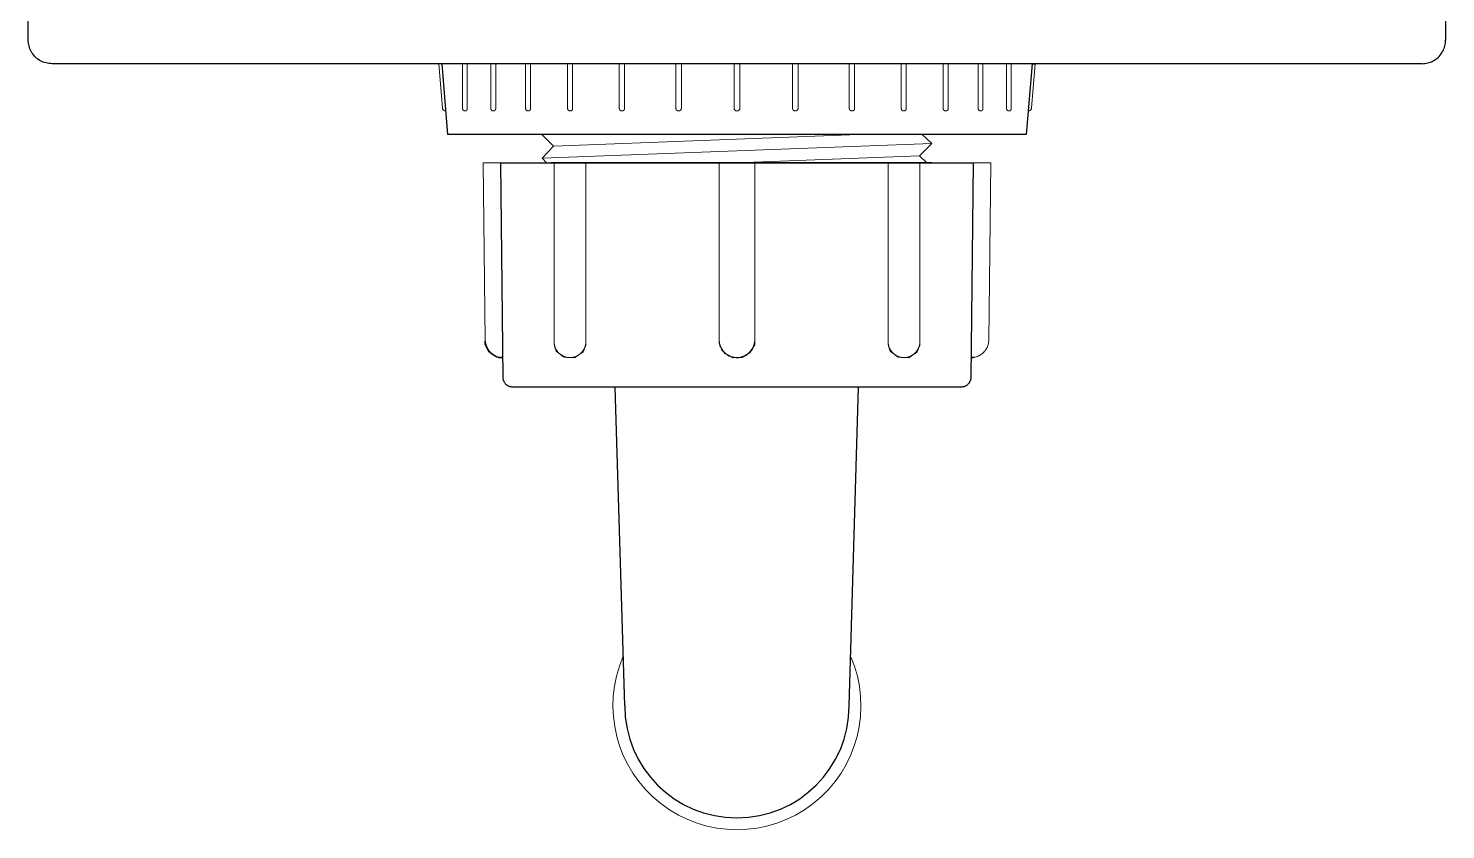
# Model space of a CAD drawing. Header units: metres. Extents: x 4626 to 5839, y 1264 to 1407.
# Drawn here: x 5819.8281 to 5819.9481, y 1312.8027 to 1312.8706 of the extents above; entities that cross this region are included whole.
import ezdxf

# ---------------------------------------------------------------- set-up
doc = ezdxf.new("R2010")
doc.units = ezdxf.units.M
doc.layers.add('AMR_IS_Cloaca Secundaria', color=7, linetype='Continuous', lineweight=25, true_color=0xa57c00)

# ---------------------------------------------------------------- blocks, each defined once
blk = doc.blocks.new('S.R.E.')
at = {"layer": 'AMR_IS_Cloaca Secundaria'}
for p, q in [((-0.081, -0.05425), (-0.081, -0.05225)), ((0.039, -0.05225), (0.039, -0.05425)), ((0.037, -0.05625), (-0.079, -0.05625)), ((-0.046, -0.05625), (-0.04625, -0.05625)), ((-0.046, -0.05625), (-0.0455, -0.06225)), ((-0.0375, -0.05625), (-0.0375, -0.05625)), ((0.004, -0.05625), (0.0035, -0.06225)), ((0.004, -0.05625), (0.00425, -0.05625)), ((0.0035, -0.06225), (-0.0455, -0.06225)), ((-0.03749, -0.06225), (-0.0375, -0.06226)), ((-0.0375, -0.06226), (-0.03654, -0.06322)), ((-0.00533, -0.06225), (-0.0045, -0.06301)), ((-0.03654, -0.06322), (-0.0375, -0.06426)), ((-0.0045, -0.06301), (-0.00554, -0.06405)), ((-0.0375, -0.06426), (-0.03712, -0.06464)), ((-0.0045, -0.06464), (-0.03674, -0.06464)), ((-0.00554, -0.06405), (-0.00491, -0.06464)), ((-0.00202, -0.08364), (-0.03998, -0.08364)), ((-0.0305, -0.11064), (-0.0313, -0.08364)), ((-0.0115, -0.11064), (-0.0107, -0.08364))]:
    blk.add_line(p, q, dxfattribs=at)
at = {"layer": 'AMR_IS_Cloaca Secundaria', "lineweight": 9}
for p, q in [((-0.04625, -0.05625), (-0.04594, -0.06001)), ((-0.04423, -0.05625), (-0.04423, -0.06005)), ((-0.04383, -0.05625), (-0.04383, -0.06005)), ((-0.04183, -0.05625), (-0.04183, -0.06004)), ((-0.04142, -0.05625), (-0.04142, -0.06004)), ((-0.03889, -0.05625), (-0.03889, -0.06004)), ((-0.03847, -0.05625), (-0.03847, -0.06004)), ((-0.03534, -0.05625), (-0.03534, -0.06003)), ((-0.03491, -0.05625), (-0.03491, -0.06003)), ((-0.03096, -0.05625), (-0.03096, -0.06002)), ((-0.03051, -0.05625), (-0.03051, -0.06002)), ((-0.02618, -0.05625), (-0.02618, -0.06001)), ((-0.0257, -0.05625), (-0.0257, -0.06001)), ((-0.02125, -0.05625), (-0.02125, -0.06)), ((-0.02075, -0.05625), (-0.02075, -0.06)), ((-0.0163, -0.05625), (-0.0163, -0.06001)), ((-0.01582, -0.05625), (-0.01582, -0.06001)), ((-0.01149, -0.05625), (-0.01149, -0.06002)), ((-0.01104, -0.05625), (-0.01104, -0.06002)), ((-0.00709, -0.05625), (-0.00709, -0.06003)), ((-0.00666, -0.05625), (-0.00666, -0.06003)), ((-0.00353, -0.05625), (-0.00353, -0.06004)), ((-0.00311, -0.05625), (-0.00311, -0.06004)), ((-0.00058, -0.05625), (-0.00058, -0.06004)), ((-0.00017, -0.05625), (-0.00017, -0.06004)), ((0.00183, -0.05625), (0.00183, -0.06005)), ((0.00223, -0.05625), (0.00223, -0.06005)), ((0.00425, -0.05625), (0.00394, -0.06001)), ((-0.0107, -0.06225), (-0.03654, -0.06322)), ((-0.0045, -0.06301), (-0.0375, -0.06426)), ((-0.0425, -0.06464), (-0.041, -0.06464)), ((-0.0425, -0.06464), (-0.04233, -0.07966)), ((-0.03649, -0.06464), (-0.03649, -0.07979)), ((-0.03379, -0.07979), (-0.03379, -0.06464)), ((-0.0225, -0.06464), (-0.0225, -0.07964)), ((-0.00554, -0.06405), (-0.02104, -0.06464)), ((-0.0195, -0.07964), (-0.0195, -0.06464)), ((-0.00821, -0.07979), (-0.00821, -0.06464)), ((-0.00551, -0.06464), (-0.00551, -0.07979)), ((0.0005, -0.06464), (-0.001, -0.06464)), ((0.0005, -0.06464), (0.00033, -0.07966)), ((-0.03518, -0.08114), (-0.0351, -0.08114)), ((-0.02105, -0.08114), (-0.02095, -0.08114)), ((-0.00682, -0.08114), (-0.0069, -0.08114))]:
    blk.add_line(p, q, dxfattribs=at)
at = {"layer": 'AMR_IS_Cloaca Secundaria'}
for points in [[(-0.079, -0.05625), (-0.07913, -0.05624), (-0.07925, -0.05623), (-0.07937, -0.05621), (-0.0795, -0.05618), (-0.07962, -0.05615), (-0.07974, -0.05611), (-0.07985, -0.05606), (-0.07996, -0.056), (-0.08007, -0.05594), (-0.08018, -0.05587), (-0.08027, -0.05579), (-0.08037, -0.05571), (-0.08046, -0.05562), (-0.08054, -0.05552), (-0.08062, -0.05542), (-0.08069, -0.05532), (-0.08075, -0.05521), (-0.08081, -0.0551), (-0.08086, -0.05498), (-0.0809, -0.05487), (-0.08094, -0.05474), (-0.08096, -0.05462), (-0.08098, -0.0545), (-0.081, -0.05437), (-0.081, -0.05425)], [(0.037, -0.05625), (0.03713, -0.05624), (0.03725, -0.05623), (0.03737, -0.05621), (0.0375, -0.05618), (0.03762, -0.05615), (0.03774, -0.05611), (0.03785, -0.05606), (0.03796, -0.056), (0.03807, -0.05594), (0.03818, -0.05587), (0.03827, -0.05579), (0.03837, -0.05571), (0.03846, -0.05562), (0.03854, -0.05552), (0.03862, -0.05542), (0.03869, -0.05532), (0.03875, -0.05521), (0.03881, -0.0551), (0.03886, -0.05498), (0.0389, -0.05487), (0.03894, -0.05474), (0.03896, -0.05462), (0.03898, -0.0545), (0.039, -0.05437), (0.039, -0.05425)], [(-0.03998, -0.08364), (-0.04002, -0.08364), (-0.04007, -0.08364), (-0.04012, -0.08363), (-0.04017, -0.08362), (-0.04022, -0.08361), (-0.04027, -0.08359), (-0.04031, -0.08357), (-0.04036, -0.08355), (-0.0404, -0.08353), (-0.04044, -0.0835), (-0.04048, -0.08347), (-0.04052, -0.08344), (-0.04056, -0.08341), (-0.04059, -0.08337), (-0.04062, -0.08333), (-0.04065, -0.08329), (-0.04068, -0.08325), (-0.0407, -0.08321), (-0.04072, -0.08316), (-0.04074, -0.08312), (-0.04076, -0.08307), (-0.04077, -0.08302), (-0.04078, -0.08297), (-0.04079, -0.08292), (-0.04079, -0.08287), (-0.041, -0.06464), (-0.001, -0.06464), (-0.00121, -0.08287), (-0.00121, -0.08292), (-0.00122, -0.08297), (-0.00123, -0.08302), (-0.00124, -0.08307), (-0.00126, -0.08312), (-0.00128, -0.08316), (-0.0013, -0.08321), (-0.00132, -0.08325), (-0.00135, -0.08329), (-0.00138, -0.08333), (-0.00141, -0.08337), (-0.00144, -0.08341), (-0.00148, -0.08344), (-0.00152, -0.08347), (-0.00156, -0.0835), (-0.0016, -0.08353), (-0.00164, -0.08355), (-0.00169, -0.08357), (-0.00173, -0.08359), (-0.00178, -0.08361), (-0.00183, -0.08362), (-0.00188, -0.08363), (-0.00193, -0.08364), (-0.00198, -0.08364), (-0.00202, -0.08364)]]:
    blk.add_lwpolyline(points, dxfattribs=at)
at = {"layer": 'AMR_IS_Cloaca Secundaria', "lineweight": 9}
for points in [[(-0.02125, -0.06), (-0.02125, -0.06), (-0.02125, -0.06001), (-0.02125, -0.06003), (-0.02125, -0.06004), (-0.02124, -0.06006), (-0.02124, -0.06007), (-0.02123, -0.06009), (-0.02123, -0.0601), (-0.02122, -0.06012), (-0.02121, -0.06013), (-0.0212, -0.06014), (-0.02119, -0.06016), (-0.02118, -0.06017), (-0.02117, -0.06018), (-0.02116, -0.06019), (-0.02115, -0.0602), (-0.02113, -0.06021), (-0.02112, -0.06022), (-0.02111, -0.06022), (-0.02109, -0.06023), (-0.02108, -0.06024), (-0.02106, -0.06024), (-0.02105, -0.06024), (-0.02103, -0.06025), (-0.02102, -0.06025), (-0.021, -0.06025), (-0.02098, -0.06025), (-0.02097, -0.06025), (-0.02095, -0.06024), (-0.02094, -0.06024), (-0.02092, -0.06024), (-0.02091, -0.06023), (-0.02089, -0.06022), (-0.02088, -0.06022), (-0.02087, -0.06021), (-0.02085, -0.0602), (-0.02084, -0.06019), (-0.02083, -0.06018), (-0.02082, -0.06017), (-0.02081, -0.06016), (-0.0208, -0.06014), (-0.02079, -0.06013), (-0.02078, -0.06012), (-0.02077, -0.0601), (-0.02077, -0.06009), (-0.02076, -0.06007), (-0.02076, -0.06006), (-0.02075, -0.06004), (-0.02075, -0.06003), (-0.02075, -0.06001), (-0.02075, -0.06)], [(-0.04567, -0.06023), (-0.04568, -0.06023), (-0.0457, -0.06023), (-0.04571, -0.06023), (-0.04573, -0.06023), (-0.04575, -0.06023), (-0.04576, -0.06022), (-0.04578, -0.06022), (-0.04579, -0.06021), (-0.0458, -0.06021), (-0.04582, -0.0602), (-0.04583, -0.06019), (-0.04584, -0.06018), (-0.04586, -0.06017), (-0.04587, -0.06016), (-0.04588, -0.06015), (-0.04589, -0.06014), (-0.0459, -0.06012), (-0.04591, -0.06011), (-0.04591, -0.0601), (-0.04592, -0.06008), (-0.04592, -0.06007), (-0.04593, -0.06005), (-0.04593, -0.06004), (-0.04594, -0.06002), (-0.04594, -0.06001)], [(-0.04383, -0.06005), (-0.04383, -0.06005), (-0.04383, -0.06006), (-0.04383, -0.06007), (-0.04383, -0.06009), (-0.04383, -0.0601), (-0.04384, -0.06011), (-0.04384, -0.06012), (-0.04385, -0.06013), (-0.04385, -0.06014), (-0.04386, -0.06015), (-0.04387, -0.06017), (-0.04387, -0.06018), (-0.04388, -0.06018), (-0.04389, -0.06019), (-0.0439, -0.0602), (-0.04391, -0.06021), (-0.04392, -0.06022), (-0.04393, -0.06022), (-0.04394, -0.06023), (-0.04395, -0.06023), (-0.04397, -0.06024), (-0.04398, -0.06024), (-0.04399, -0.06024), (-0.044, -0.06025), (-0.04401, -0.06025), (-0.04403, -0.06025), (-0.04404, -0.06025), (-0.04405, -0.06025), (-0.04406, -0.06024), (-0.04408, -0.06024), (-0.04409, -0.06024), (-0.0441, -0.06023), (-0.04411, -0.06023), (-0.04412, -0.06022), (-0.04413, -0.06022), (-0.04414, -0.06021), (-0.04415, -0.0602), (-0.04416, -0.06019), (-0.04417, -0.06018), (-0.04418, -0.06018), (-0.04419, -0.06017), (-0.0442, -0.06015), (-0.0442, -0.06014), (-0.04421, -0.06013), (-0.04421, -0.06012), (-0.04422, -0.06011), (-0.04422, -0.0601), (-0.04422, -0.06009), (-0.04423, -0.06007), (-0.04423, -0.06006), (-0.04423, -0.06005)], [(-0.04142, -0.06004), (-0.04142, -0.06004), (-0.04142, -0.06005), (-0.04142, -0.06007), (-0.04143, -0.06008), (-0.04143, -0.06009), (-0.04143, -0.06011), (-0.04144, -0.06012), (-0.04144, -0.06013), (-0.04145, -0.06014), (-0.04145, -0.06015), (-0.04146, -0.06016), (-0.04147, -0.06017), (-0.04148, -0.06018), (-0.04149, -0.06019), (-0.0415, -0.0602), (-0.04151, -0.06021), (-0.04152, -0.06022), (-0.04153, -0.06022), (-0.04154, -0.06023), (-0.04155, -0.06023), (-0.04156, -0.06024), (-0.04158, -0.06024), (-0.04159, -0.06024), (-0.0416, -0.06025), (-0.04162, -0.06025), (-0.04163, -0.06025), (-0.04164, -0.06025), (-0.04165, -0.06025), (-0.04167, -0.06024), (-0.04168, -0.06024), (-0.04169, -0.06024), (-0.0417, -0.06023), (-0.04172, -0.06023), (-0.04173, -0.06022), (-0.04174, -0.06022), (-0.04175, -0.06021), (-0.04176, -0.0602), (-0.04177, -0.06019), (-0.04178, -0.06018), (-0.04179, -0.06017), (-0.04179, -0.06016), (-0.0418, -0.06015), (-0.04181, -0.06014), (-0.04181, -0.06013), (-0.04182, -0.06012), (-0.04182, -0.06011), (-0.04183, -0.06009), (-0.04183, -0.06008), (-0.04183, -0.06007), (-0.04183, -0.06005), (-0.04183, -0.06004)], [(-0.03847, -0.06004), (-0.03847, -0.06004), (-0.03847, -0.06005), (-0.03847, -0.06006), (-0.03847, -0.06007), (-0.03847, -0.06009), (-0.03848, -0.0601), (-0.03848, -0.06011), (-0.03849, -0.06013), (-0.03849, -0.06014), (-0.0385, -0.06015), (-0.03851, -0.06016), (-0.03851, -0.06017), (-0.03852, -0.06018), (-0.03853, -0.06019), (-0.03854, -0.0602), (-0.03855, -0.06021), (-0.03856, -0.06021), (-0.03858, -0.06022), (-0.03859, -0.06023), (-0.0386, -0.06023), (-0.03861, -0.06024), (-0.03862, -0.06024), (-0.03864, -0.06024), (-0.03865, -0.06025), (-0.03866, -0.06025), (-0.03868, -0.06025), (-0.03869, -0.06025), (-0.0387, -0.06025), (-0.03872, -0.06024), (-0.03873, -0.06024), (-0.03874, -0.06024), (-0.03876, -0.06023), (-0.03877, -0.06023), (-0.03878, -0.06022), (-0.03879, -0.06021), (-0.0388, -0.06021), (-0.03881, -0.0602), (-0.03882, -0.06019), (-0.03883, -0.06018), (-0.03884, -0.06017), (-0.03885, -0.06016), (-0.03886, -0.06015), (-0.03886, -0.06014), (-0.03887, -0.06013), (-0.03888, -0.06011), (-0.03888, -0.0601), (-0.03888, -0.06009), (-0.03889, -0.06007), (-0.03889, -0.06006), (-0.03889, -0.06005), (-0.03889, -0.06004)], [(-0.03491, -0.06003), (-0.03491, -0.06003), (-0.03491, -0.06004), (-0.03491, -0.06006), (-0.03491, -0.06007), (-0.03491, -0.06008), (-0.03492, -0.0601), (-0.03492, -0.06011), (-0.03493, -0.06012), (-0.03493, -0.06013), (-0.03494, -0.06015), (-0.03495, -0.06016), (-0.03496, -0.06017), (-0.03496, -0.06018), (-0.03497, -0.06019), (-0.03498, -0.0602), (-0.035, -0.06021), (-0.03501, -0.06021), (-0.03502, -0.06022), (-0.03503, -0.06023), (-0.03504, -0.06023), (-0.03506, -0.06024), (-0.03507, -0.06024), (-0.03508, -0.06024), (-0.0351, -0.06025), (-0.03511, -0.06025), (-0.03512, -0.06025), (-0.03514, -0.06025), (-0.03515, -0.06025), (-0.03516, -0.06024), (-0.03518, -0.06024), (-0.03519, -0.06024), (-0.0352, -0.06023), (-0.03522, -0.06023), (-0.03523, -0.06022), (-0.03524, -0.06021), (-0.03525, -0.06021), (-0.03526, -0.0602), (-0.03527, -0.06019), (-0.03528, -0.06018), (-0.03529, -0.06017), (-0.0353, -0.06016), (-0.03531, -0.06015), (-0.03532, -0.06013), (-0.03532, -0.06012), (-0.03533, -0.06011), (-0.03533, -0.0601), (-0.03534, -0.06008), (-0.03534, -0.06007), (-0.03534, -0.06006), (-0.03534, -0.06004), (-0.03534, -0.06003)], [(-0.03051, -0.06002), (-0.03051, -0.06002), (-0.03051, -0.06004), (-0.03051, -0.06005), (-0.03051, -0.06007), (-0.03052, -0.06008), (-0.03052, -0.06009), (-0.03052, -0.06011), (-0.03053, -0.06012), (-0.03054, -0.06013), (-0.03054, -0.06014), (-0.03055, -0.06016), (-0.03056, -0.06017), (-0.03057, -0.06018), (-0.03058, -0.06019), (-0.03059, -0.0602), (-0.0306, -0.06021), (-0.03061, -0.06021), (-0.03063, -0.06022), (-0.03064, -0.06023), (-0.03065, -0.06023), (-0.03066, -0.06024), (-0.03068, -0.06024), (-0.03069, -0.06024), (-0.03071, -0.06025), (-0.03072, -0.06025), (-0.03073, -0.06025), (-0.03075, -0.06025), (-0.03076, -0.06025), (-0.03078, -0.06024), (-0.03079, -0.06024), (-0.0308, -0.06024), (-0.03082, -0.06023), (-0.03083, -0.06023), (-0.03084, -0.06022), (-0.03085, -0.06021), (-0.03087, -0.06021), (-0.03088, -0.0602), (-0.03089, -0.06019), (-0.0309, -0.06018), (-0.03091, -0.06017), (-0.03092, -0.06016), (-0.03092, -0.06014), (-0.03093, -0.06013), (-0.03094, -0.06012), (-0.03094, -0.06011), (-0.03095, -0.06009), (-0.03095, -0.06008), (-0.03095, -0.06007), (-0.03096, -0.06005), (-0.03096, -0.06004), (-0.03096, -0.06002)], [(-0.0257, -0.06001), (-0.0257, -0.06001), (-0.0257, -0.06003), (-0.0257, -0.06004), (-0.02571, -0.06005), (-0.02571, -0.06007), (-0.02571, -0.06008), (-0.02572, -0.0601), (-0.02573, -0.06011), (-0.02573, -0.06012), (-0.02574, -0.06014), (-0.02575, -0.06015), (-0.02576, -0.06016), (-0.02577, -0.06017), (-0.02578, -0.06018), (-0.02579, -0.06019), (-0.0258, -0.0602), (-0.02581, -0.06021), (-0.02583, -0.06022), (-0.02584, -0.06023), (-0.02585, -0.06023), (-0.02587, -0.06024), (-0.02588, -0.06024), (-0.0259, -0.06024), (-0.02591, -0.06025), (-0.02593, -0.06025), (-0.02594, -0.06025), (-0.02595, -0.06025), (-0.02597, -0.06025), (-0.02598, -0.06024), (-0.026, -0.06024), (-0.02601, -0.06024), (-0.02603, -0.06023), (-0.02604, -0.06023), (-0.02605, -0.06022), (-0.02607, -0.06021), (-0.02608, -0.0602), (-0.02609, -0.06019), (-0.0261, -0.06018), (-0.02611, -0.06017), (-0.02612, -0.06016), (-0.02613, -0.06015), (-0.02614, -0.06014), (-0.02615, -0.06012), (-0.02615, -0.06011), (-0.02616, -0.0601), (-0.02617, -0.06008), (-0.02617, -0.06007), (-0.02617, -0.06005), (-0.02618, -0.06004), (-0.02618, -0.06003), (-0.02618, -0.06001)], [(-0.0163, -0.06001), (-0.0163, -0.06001), (-0.0163, -0.06003), (-0.0163, -0.06004), (-0.01629, -0.06005), (-0.01629, -0.06007), (-0.01629, -0.06008), (-0.01628, -0.0601), (-0.01627, -0.06011), (-0.01627, -0.06012), (-0.01626, -0.06014), (-0.01625, -0.06015), (-0.01624, -0.06016), (-0.01623, -0.06017), (-0.01622, -0.06018), (-0.01621, -0.06019), (-0.0162, -0.0602), (-0.01619, -0.06021), (-0.01617, -0.06022), (-0.01616, -0.06023), (-0.01615, -0.06023), (-0.01613, -0.06024), (-0.01612, -0.06024), (-0.0161, -0.06024), (-0.01609, -0.06025), (-0.01607, -0.06025), (-0.01606, -0.06025), (-0.01605, -0.06025), (-0.01603, -0.06025), (-0.01602, -0.06024), (-0.016, -0.06024), (-0.01599, -0.06024), (-0.01597, -0.06023), (-0.01596, -0.06023), (-0.01595, -0.06022), (-0.01593, -0.06021), (-0.01592, -0.0602), (-0.01591, -0.06019), (-0.0159, -0.06018), (-0.01589, -0.06017), (-0.01588, -0.06016), (-0.01587, -0.06015), (-0.01586, -0.06014), (-0.01585, -0.06012), (-0.01585, -0.06011), (-0.01584, -0.0601), (-0.01583, -0.06008), (-0.01583, -0.06007), (-0.01583, -0.06005), (-0.01582, -0.06004), (-0.01582, -0.06003), (-0.01582, -0.06001)], [(-0.01149, -0.06002), (-0.01149, -0.06002), (-0.01149, -0.06004), (-0.01149, -0.06005), (-0.01149, -0.06007), (-0.01148, -0.06008), (-0.01148, -0.06009), (-0.01148, -0.06011), (-0.01147, -0.06012), (-0.01146, -0.06013), (-0.01146, -0.06014), (-0.01145, -0.06016), (-0.01144, -0.06017), (-0.01143, -0.06018), (-0.01142, -0.06019), (-0.01141, -0.0602), (-0.0114, -0.06021), (-0.01139, -0.06021), (-0.01137, -0.06022), (-0.01136, -0.06023), (-0.01135, -0.06023), (-0.01134, -0.06024), (-0.01132, -0.06024), (-0.01131, -0.06024), (-0.01129, -0.06025), (-0.01128, -0.06025), (-0.01127, -0.06025), (-0.01125, -0.06025), (-0.01124, -0.06025), (-0.01122, -0.06024), (-0.01121, -0.06024), (-0.0112, -0.06024), (-0.01118, -0.06023), (-0.01117, -0.06023), (-0.01116, -0.06022), (-0.01115, -0.06021), (-0.01113, -0.06021), (-0.01112, -0.0602), (-0.01111, -0.06019), (-0.0111, -0.06018), (-0.01109, -0.06017), (-0.01108, -0.06016), (-0.01108, -0.06014), (-0.01107, -0.06013), (-0.01106, -0.06012), (-0.01106, -0.06011), (-0.01105, -0.06009), (-0.01105, -0.06008), (-0.01105, -0.06007), (-0.01104, -0.06005), (-0.01104, -0.06004), (-0.01104, -0.06002)], [(-0.00709, -0.06003), (-0.00709, -0.06003), (-0.00709, -0.06004), (-0.00709, -0.06006), (-0.00709, -0.06007), (-0.00709, -0.06008), (-0.00708, -0.0601), (-0.00708, -0.06011), (-0.00707, -0.06012), (-0.00707, -0.06013), (-0.00706, -0.06015), (-0.00705, -0.06016), (-0.00704, -0.06017), (-0.00704, -0.06018), (-0.00703, -0.06019), (-0.00702, -0.0602), (-0.007, -0.06021), (-0.00699, -0.06021), (-0.00698, -0.06022), (-0.00697, -0.06023), (-0.00696, -0.06023), (-0.00694, -0.06024), (-0.00693, -0.06024), (-0.00692, -0.06024), (-0.0069, -0.06025), (-0.00689, -0.06025), (-0.00688, -0.06025), (-0.00686, -0.06025), (-0.00685, -0.06025), (-0.00684, -0.06024), (-0.00682, -0.06024), (-0.00681, -0.06024), (-0.0068, -0.06023), (-0.00678, -0.06023), (-0.00677, -0.06022), (-0.00676, -0.06021), (-0.00675, -0.06021), (-0.00674, -0.0602), (-0.00673, -0.06019), (-0.00672, -0.06018), (-0.00671, -0.06017), (-0.0067, -0.06016), (-0.00669, -0.06015), (-0.00668, -0.06013), (-0.00668, -0.06012), (-0.00667, -0.06011), (-0.00667, -0.0601), (-0.00666, -0.06008), (-0.00666, -0.06007), (-0.00666, -0.06006), (-0.00666, -0.06004), (-0.00666, -0.06003)], [(-0.00353, -0.06004), (-0.00353, -0.06004), (-0.00353, -0.06005), (-0.00353, -0.06006), (-0.00353, -0.06007), (-0.00353, -0.06009), (-0.00352, -0.0601), (-0.00352, -0.06011), (-0.00351, -0.06013), (-0.00351, -0.06014), (-0.0035, -0.06015), (-0.00349, -0.06016), (-0.00349, -0.06017), (-0.00348, -0.06018), (-0.00347, -0.06019), (-0.00346, -0.0602), (-0.00345, -0.06021), (-0.00344, -0.06021), (-0.00342, -0.06022), (-0.00341, -0.06023), (-0.0034, -0.06023), (-0.00339, -0.06024), (-0.00338, -0.06024), (-0.00336, -0.06024), (-0.00335, -0.06025), (-0.00334, -0.06025), (-0.00332, -0.06025), (-0.00331, -0.06025), (-0.0033, -0.06025), (-0.00328, -0.06024), (-0.00327, -0.06024), (-0.00326, -0.06024), (-0.00324, -0.06023), (-0.00323, -0.06023), (-0.00322, -0.06022), (-0.00321, -0.06021), (-0.0032, -0.06021), (-0.00319, -0.0602), (-0.00318, -0.06019), (-0.00317, -0.06018), (-0.00316, -0.06017), (-0.00315, -0.06016), (-0.00314, -0.06015), (-0.00314, -0.06014), (-0.00313, -0.06013), (-0.00312, -0.06011), (-0.00312, -0.0601), (-0.00312, -0.06009), (-0.00311, -0.06007), (-0.00311, -0.06006), (-0.00311, -0.06005), (-0.00311, -0.06004)], [(-0.00058, -0.06004), (-0.00058, -0.06004), (-0.00058, -0.06005), (-0.00058, -0.06007), (-0.00057, -0.06008), (-0.00057, -0.06009), (-0.00057, -0.06011), (-0.00056, -0.06012), (-0.00056, -0.06013), (-0.00055, -0.06014), (-0.00055, -0.06015), (-0.00054, -0.06016), (-0.00053, -0.06017), (-0.00052, -0.06018), (-0.00051, -0.06019), (-0.0005, -0.0602), (-0.00049, -0.06021), (-0.00048, -0.06022), (-0.00047, -0.06022), (-0.00046, -0.06023), (-0.00045, -0.06023), (-0.00044, -0.06024), (-0.00042, -0.06024), (-0.00041, -0.06024), (-0.0004, -0.06025), (-0.00038, -0.06025), (-0.00037, -0.06025), (-0.00036, -0.06025), (-0.00035, -0.06025), (-0.00033, -0.06024), (-0.00032, -0.06024), (-0.00031, -0.06024), (-0.0003, -0.06023), (-0.00028, -0.06023), (-0.00027, -0.06022), (-0.00026, -0.06022), (-0.00025, -0.06021), (-0.00024, -0.0602), (-0.00023, -0.06019), (-0.00022, -0.06018), (-0.00021, -0.06017), (-0.00021, -0.06016), (-0.0002, -0.06015), (-0.00019, -0.06014), (-0.00019, -0.06013), (-0.00018, -0.06012), (-0.00018, -0.06011), (-0.00017, -0.06009), (-0.00017, -0.06008), (-0.00017, -0.06007), (-0.00017, -0.06005), (-0.00017, -0.06004)], [(0.00183, -0.06005), (0.00183, -0.06005), (0.00183, -0.06006), (0.00183, -0.06007), (0.00183, -0.06009), (0.00183, -0.0601), (0.00184, -0.06011), (0.00184, -0.06012), (0.00185, -0.06013), (0.00185, -0.06014), (0.00186, -0.06015), (0.00187, -0.06017), (0.00187, -0.06018), (0.00188, -0.06018), (0.00189, -0.06019), (0.0019, -0.0602), (0.00191, -0.06021), (0.00192, -0.06022), (0.00193, -0.06022), (0.00194, -0.06023), (0.00195, -0.06023), (0.00197, -0.06024), (0.00198, -0.06024), (0.00199, -0.06024), (0.002, -0.06025), (0.00201, -0.06025), (0.00203, -0.06025), (0.00204, -0.06025), (0.00205, -0.06025), (0.00206, -0.06024), (0.00208, -0.06024), (0.00209, -0.06024), (0.0021, -0.06023), (0.00211, -0.06023), (0.00212, -0.06022), (0.00213, -0.06022), (0.00214, -0.06021), (0.00215, -0.0602), (0.00216, -0.06019), (0.00217, -0.06018), (0.00218, -0.06018), (0.00219, -0.06017), (0.0022, -0.06015), (0.0022, -0.06014), (0.00221, -0.06013), (0.00221, -0.06012), (0.00222, -0.06011), (0.00222, -0.0601), (0.00222, -0.06009), (0.00223, -0.06007), (0.00223, -0.06006), (0.00223, -0.06005)], [(0.00367, -0.06023), (0.00368, -0.06023), (0.0037, -0.06023), (0.00371, -0.06023), (0.00373, -0.06023), (0.00375, -0.06023), (0.00376, -0.06022), (0.00378, -0.06022), (0.00379, -0.06021), (0.0038, -0.06021), (0.00382, -0.0602), (0.00383, -0.06019), (0.00384, -0.06018), (0.00386, -0.06017), (0.00387, -0.06016), (0.00388, -0.06015), (0.00389, -0.06014), (0.0039, -0.06012), (0.00391, -0.06011), (0.00391, -0.0601), (0.00392, -0.06008), (0.00392, -0.06007), (0.00393, -0.06005), (0.00393, -0.06004), (0.00394, -0.06002), (0.00394, -0.06001)], [(-0.04233, -0.07966), (-0.04232, -0.07975), (-0.04231, -0.07984), (-0.0423, -0.07994), (-0.04227, -0.08003), (-0.04225, -0.08012), (-0.04221, -0.08021), (-0.04218, -0.08029), (-0.04213, -0.08038), (-0.04208, -0.08046), (-0.04203, -0.08053), (-0.04197, -0.08061), (-0.04191, -0.08068), (-0.04184, -0.08074), (-0.04177, -0.08081), (-0.04169, -0.08086), (-0.04162, -0.08091), (-0.04153, -0.08096), (-0.04145, -0.081), (-0.04136, -0.08104), (-0.04127, -0.08107), (-0.04118, -0.0811), (-0.04109, -0.08112), (-0.041, -0.08113), (-0.0409, -0.08114), (-0.04081, -0.08114)], [(-0.03649, -0.07979), (-0.03649, -0.07987), (-0.03648, -0.07996), (-0.03647, -0.08004), (-0.03645, -0.08013), (-0.03643, -0.08021), (-0.0364, -0.08029), (-0.03636, -0.08036), (-0.03633, -0.08044), (-0.03628, -0.08051), (-0.03623, -0.08058), (-0.03618, -0.08065), (-0.03613, -0.08071), (-0.03607, -0.08077), (-0.036, -0.08083), (-0.03594, -0.08088), (-0.03587, -0.08093), (-0.03579, -0.08097), (-0.03572, -0.08101), (-0.03564, -0.08104), (-0.03556, -0.08107), (-0.03548, -0.0811), (-0.0354, -0.08112), (-0.03531, -0.08113), (-0.03523, -0.08114), (-0.03514, -0.08114), (-0.03506, -0.08114), (-0.03497, -0.08113), (-0.03489, -0.08112), (-0.03481, -0.0811), (-0.03472, -0.08107), (-0.03465, -0.08104), (-0.03457, -0.08101), (-0.03449, -0.08097), (-0.03442, -0.08093), (-0.03435, -0.08088), (-0.03428, -0.08083), (-0.03422, -0.08077), (-0.03416, -0.08071), (-0.0341, -0.08065), (-0.03405, -0.08058), (-0.034, -0.08051), (-0.03396, -0.08044), (-0.03392, -0.08036), (-0.03389, -0.08029), (-0.03386, -0.08021), (-0.03383, -0.08013), (-0.03382, -0.08004), (-0.0338, -0.07996), (-0.03379, -0.07987), (-0.03379, -0.07979)], [(-0.0225, -0.07964), (-0.0225, -0.07973), (-0.02249, -0.07983), (-0.02247, -0.07992), (-0.02245, -0.08001), (-0.02243, -0.0801), (-0.02239, -0.08019), (-0.02236, -0.08028), (-0.02231, -0.08036), (-0.02227, -0.08044), (-0.02221, -0.08052), (-0.02216, -0.0806), (-0.02209, -0.08067), (-0.02203, -0.08073), (-0.02196, -0.0808), (-0.02188, -0.08085), (-0.0218, -0.08091), (-0.02172, -0.08095), (-0.02164, -0.081), (-0.02155, -0.08103), (-0.02146, -0.08107), (-0.02137, -0.08109), (-0.02128, -0.08111), (-0.02119, -0.08113), (-0.02109, -0.08114), (-0.021, -0.08114), (-0.02091, -0.08114), (-0.02081, -0.08113), (-0.02072, -0.08111), (-0.02063, -0.08109), (-0.02054, -0.08107), (-0.02045, -0.08103), (-0.02036, -0.081), (-0.02028, -0.08095), (-0.0202, -0.08091), (-0.02012, -0.08085), (-0.02004, -0.0808), (-0.01997, -0.08073), (-0.01991, -0.08067), (-0.01984, -0.0806), (-0.01979, -0.08052), (-0.01973, -0.08044), (-0.01969, -0.08036), (-0.01964, -0.08028), (-0.01961, -0.08019), (-0.01957, -0.0801), (-0.01955, -0.08001), (-0.01953, -0.07992), (-0.01951, -0.07983), (-0.0195, -0.07973), (-0.0195, -0.07964)], [(-0.00551, -0.07979), (-0.00551, -0.07987), (-0.00552, -0.07996), (-0.00553, -0.08004), (-0.00555, -0.08013), (-0.00557, -0.08021), (-0.0056, -0.08029), (-0.00564, -0.08036), (-0.00567, -0.08044), (-0.00572, -0.08051), (-0.00577, -0.08058), (-0.00582, -0.08065), (-0.00587, -0.08071), (-0.00593, -0.08077), (-0.006, -0.08083), (-0.00606, -0.08088), (-0.00613, -0.08093), (-0.00621, -0.08097), (-0.00628, -0.08101), (-0.00636, -0.08104), (-0.00644, -0.08107), (-0.00652, -0.0811), (-0.0066, -0.08112), (-0.00669, -0.08113), (-0.00677, -0.08114), (-0.00686, -0.08114), (-0.00694, -0.08114), (-0.00703, -0.08113), (-0.00711, -0.08112), (-0.00719, -0.0811), (-0.00728, -0.08107), (-0.00735, -0.08104), (-0.00743, -0.08101), (-0.00751, -0.08097), (-0.00758, -0.08093), (-0.00765, -0.08088), (-0.00772, -0.08083), (-0.00778, -0.08077), (-0.00784, -0.08071), (-0.0079, -0.08065), (-0.00795, -0.08058), (-0.008, -0.08051), (-0.00804, -0.08044), (-0.00808, -0.08036), (-0.00811, -0.08029), (-0.00814, -0.08021), (-0.00817, -0.08013), (-0.00818, -0.08004), (-0.0082, -0.07996), (-0.00821, -0.07987), (-0.00821, -0.07979)], [(0.00033, -0.07966), (0.00032, -0.07975), (0.00031, -0.07984), (0.0003, -0.07994), (0.00027, -0.08003), (0.00025, -0.08012), (0.00021, -0.08021), (0.00018, -0.08029), (0.00013, -0.08038), (0.00008, -0.08046), (0.00003, -0.08053), (-0.00003, -0.08061), (-0.00009, -0.08068), (-0.00016, -0.08074), (-0.00023, -0.08081), (-0.00031, -0.08086), (-0.00038, -0.08091), (-0.00047, -0.08096), (-0.00055, -0.081), (-0.00064, -0.08104), (-0.00073, -0.08107), (-0.00082, -0.0811), (-0.00091, -0.08112), (-0.001, -0.08113), (-0.0011, -0.08114), (-0.00119, -0.08114)]]:
    blk.add_lwpolyline(points, dxfattribs=at)
at = {"layer": 'AMR_IS_Cloaca Secundaria'}
for points in [[(-0.04232, -0.07975), (-0.04231, -0.07984), (-0.0423, -0.07994), (-0.04227, -0.08003), (-0.04225, -0.08012), (-0.04221, -0.08021), (-0.04218, -0.08029), (-0.04213, -0.08038), (-0.04208, -0.08046), (-0.04203, -0.08053), (-0.04197, -0.08061), (-0.04191, -0.08068), (-0.04184, -0.08074), (-0.04177, -0.08081), (-0.04169, -0.08086), (-0.04162, -0.08091), (-0.04153, -0.08096), (-0.04119, -0.08113), (-0.0409, -0.08114), (-0.04133, -0.0811), (-0.04198, -0.08068), (-0.04231, -0.08004)], [(-0.00119, -0.08116), (-0.00119, -0.08118), (-0.00091, -0.08112)]]:
    blk.add_lwpolyline(points, close=True, dxfattribs=at)
at = {"layer": 'AMR_IS_Cloaca Secundaria', "lineweight": 9}
for points in [[(-0.03402, -0.08066), (-0.03475, -0.08115), (-0.03562, -0.08112), (-0.03632, -0.08059), (-0.03649, -0.07998), (-0.03649, -0.07979), (-0.03649, -0.07987), (-0.03648, -0.07996), (-0.03647, -0.08004), (-0.03645, -0.08013), (-0.03643, -0.08021), (-0.0364, -0.08029), (-0.03636, -0.08036), (-0.03633, -0.08044), (-0.03628, -0.08051), (-0.03623, -0.08058), (-0.03618, -0.08065), (-0.03613, -0.08071), (-0.03607, -0.08077), (-0.036, -0.08083), (-0.03594, -0.08088), (-0.03587, -0.08093), (-0.03579, -0.08097), (-0.03572, -0.08101), (-0.03564, -0.08104), (-0.03556, -0.08107), (-0.03548, -0.0811), (-0.0354, -0.08112), (-0.03531, -0.08113), (-0.03523, -0.08114), (-0.03518, -0.08114), (-0.0351, -0.08114), (-0.03506, -0.08114), (-0.03497, -0.08113), (-0.03489, -0.08112), (-0.03481, -0.0811), (-0.03472, -0.08107), (-0.03465, -0.08104), (-0.03457, -0.08101), (-0.03449, -0.08097), (-0.03442, -0.08093), (-0.03435, -0.08088), (-0.03428, -0.08083), (-0.03422, -0.08077), (-0.03416, -0.08071), (-0.0341, -0.08065), (-0.03405, -0.08058), (-0.034, -0.08051), (-0.03396, -0.08044), (-0.03392, -0.08036), (-0.03389, -0.08029), (-0.03386, -0.08021), (-0.03383, -0.08013), (-0.03382, -0.08004), (-0.0338, -0.07996), (-0.03379, -0.07987), (-0.03379, -0.07979), (-0.03379, -0.08016), (-0.03392, -0.08037)], [(-0.03421, -0.08079), (-0.03456, -0.08103), (-0.03497, -0.08115), (-0.0354, -0.08113), (-0.0358, -0.08099), (-0.03614, -0.08072), (-0.03638, -0.08037), (-0.03649, -0.08), (-0.03649, -0.07987), (-0.03648, -0.07996), (-0.03647, -0.08004), (-0.03645, -0.08013), (-0.03643, -0.08021), (-0.0364, -0.08029), (-0.03636, -0.08036), (-0.03633, -0.08044), (-0.03628, -0.08051), (-0.03623, -0.08058), (-0.03618, -0.08065), (-0.03613, -0.08071), (-0.03607, -0.08077), (-0.036, -0.08083), (-0.03594, -0.08088), (-0.03587, -0.08093), (-0.03579, -0.08097), (-0.03572, -0.08101), (-0.03564, -0.08104), (-0.03556, -0.08107), (-0.03548, -0.0811), (-0.0354, -0.08112), (-0.03531, -0.08113), (-0.03523, -0.08114), (-0.03518, -0.08114), (-0.0351, -0.08114), (-0.03506, -0.08114), (-0.03497, -0.08113), (-0.03489, -0.08112), (-0.03481, -0.0811), (-0.03472, -0.08107), (-0.03465, -0.08104), (-0.03457, -0.08101), (-0.03449, -0.08097), (-0.03442, -0.08093), (-0.03435, -0.08088), (-0.03428, -0.08083), (-0.03422, -0.08077), (-0.03416, -0.08071), (-0.0341, -0.08065), (-0.03405, -0.08058), (-0.034, -0.08051), (-0.03396, -0.08044), (-0.03392, -0.08036), (-0.03389, -0.08029), (-0.03386, -0.08021), (-0.03383, -0.08013), (-0.03382, -0.08004), (-0.0338, -0.07996), (-0.03379, -0.07987), (-0.03379, -0.07979), (-0.03379, -0.07989), (-0.0338, -0.07992), (-0.0338, -0.08005), (-0.03394, -0.08045)], [(-0.03649, -0.07987), (-0.03648, -0.07996), (-0.03647, -0.08004), (-0.03645, -0.08013), (-0.03643, -0.08021), (-0.0364, -0.08029), (-0.03636, -0.08036), (-0.03633, -0.08044), (-0.03628, -0.08051), (-0.03623, -0.08058), (-0.03618, -0.08065), (-0.03613, -0.08071), (-0.03607, -0.08077), (-0.036, -0.08083), (-0.03594, -0.08088), (-0.03587, -0.08093), (-0.03579, -0.08097), (-0.03572, -0.08101), (-0.03564, -0.08104), (-0.03556, -0.08107), (-0.03548, -0.0811), (-0.0354, -0.08112), (-0.03531, -0.08113), (-0.03523, -0.08114), (-0.03518, -0.08114), (-0.0351, -0.08114), (-0.03506, -0.08114), (-0.03497, -0.08113), (-0.03489, -0.08112), (-0.03481, -0.0811), (-0.03472, -0.08107), (-0.03465, -0.08104), (-0.03457, -0.08101), (-0.03449, -0.08097), (-0.03442, -0.08093), (-0.03435, -0.08088), (-0.03428, -0.08083), (-0.03422, -0.08077), (-0.03416, -0.08071), (-0.0341, -0.08065), (-0.03405, -0.08058), (-0.034, -0.08051), (-0.03396, -0.08044), (-0.03392, -0.08036), (-0.03389, -0.08029), (-0.03386, -0.08021), (-0.03383, -0.08013), (-0.03382, -0.08004), (-0.0338, -0.07996), (-0.03379, -0.07985), (-0.03379, -0.07979), (-0.0338, -0.07992), (-0.03382, -0.08008), (-0.03387, -0.08025), (-0.03394, -0.0804), (-0.03402, -0.08055), (-0.03413, -0.08068), (-0.03425, -0.0808), (-0.03438, -0.08091), (-0.03453, -0.08099), (-0.03468, -0.08106), (-0.03485, -0.08111), (-0.03503, -0.08114), (-0.0351, -0.08114), (-0.03518, -0.08114), (-0.03535, -0.08113), (-0.03552, -0.08109), (-0.03568, -0.08103), (-0.03583, -0.08095), (-0.03597, -0.08086), (-0.0361, -0.08075), (-0.03621, -0.08062), (-0.03631, -0.08048), (-0.03638, -0.08033), (-0.03644, -0.08017), (-0.03648, -0.08), (-0.03649, -0.07985), (-0.03649, -0.07979)], [(-0.03649, -0.07987), (-0.03648, -0.07996), (-0.03647, -0.08004), (-0.03645, -0.08013), (-0.03643, -0.08021), (-0.0364, -0.08029), (-0.03636, -0.08036), (-0.03633, -0.08044), (-0.03628, -0.08051), (-0.03623, -0.08058), (-0.03618, -0.08065), (-0.03613, -0.08071), (-0.03607, -0.08077), (-0.036, -0.08083), (-0.03594, -0.08088), (-0.03587, -0.08093), (-0.03579, -0.08097), (-0.03572, -0.08101), (-0.03564, -0.08104), (-0.03556, -0.08107), (-0.03548, -0.0811), (-0.0354, -0.08112), (-0.03531, -0.08113), (-0.03523, -0.08114), (-0.03518, -0.08114), (-0.0351, -0.08114), (-0.03506, -0.08114), (-0.03497, -0.08113), (-0.03489, -0.08112), (-0.03481, -0.0811), (-0.03472, -0.08107), (-0.03465, -0.08104), (-0.03457, -0.08101), (-0.03449, -0.08097), (-0.03442, -0.08093), (-0.03435, -0.08088), (-0.03428, -0.08083), (-0.03422, -0.08077), (-0.03416, -0.08071), (-0.0341, -0.08065), (-0.03405, -0.08058), (-0.034, -0.08051), (-0.03396, -0.08044), (-0.03392, -0.08036), (-0.03389, -0.08029), (-0.03386, -0.08021), (-0.03383, -0.08013), (-0.03382, -0.08004), (-0.0338, -0.07996), (-0.03379, -0.07987), (-0.03379, -0.07979), (-0.03379, -0.08016), (-0.03392, -0.08037), (-0.03402, -0.08066), (-0.03475, -0.08115), (-0.03562, -0.08112), (-0.03632, -0.08059), (-0.03649, -0.07998), (-0.03649, -0.07979)], [(-0.03649, -0.07987), (-0.03648, -0.07996), (-0.03647, -0.08004), (-0.03645, -0.08013), (-0.03643, -0.08021), (-0.0364, -0.08029), (-0.03636, -0.08036), (-0.03633, -0.08044), (-0.03628, -0.08051), (-0.03623, -0.08058), (-0.03618, -0.08065), (-0.03613, -0.08071), (-0.03607, -0.08077), (-0.036, -0.08083), (-0.03594, -0.08088), (-0.03587, -0.08093), (-0.03579, -0.08097), (-0.03572, -0.08101), (-0.03564, -0.08104), (-0.03556, -0.08107), (-0.03548, -0.0811), (-0.0354, -0.08112), (-0.03531, -0.08113), (-0.03523, -0.08114), (-0.03518, -0.08114), (-0.0351, -0.08114), (-0.03506, -0.08114), (-0.03497, -0.08113), (-0.03489, -0.08112), (-0.03481, -0.0811), (-0.03472, -0.08107), (-0.03465, -0.08104), (-0.03457, -0.08101), (-0.03449, -0.08097), (-0.03442, -0.08093), (-0.03435, -0.08088), (-0.03428, -0.08083), (-0.03422, -0.08077), (-0.03416, -0.08071), (-0.0341, -0.08065), (-0.03405, -0.08058), (-0.034, -0.08051), (-0.03396, -0.08044), (-0.03392, -0.08036), (-0.03389, -0.08029), (-0.03386, -0.08021), (-0.03383, -0.08013), (-0.03382, -0.08004), (-0.0338, -0.07996), (-0.03379, -0.07985), (-0.03379, -0.07979), (-0.0338, -0.08005), (-0.03394, -0.08045), (-0.03421, -0.08079), (-0.03456, -0.08103), (-0.03497, -0.08115), (-0.0354, -0.08113), (-0.0358, -0.08099), (-0.03614, -0.08072), (-0.03638, -0.08037), (-0.03649, -0.08)], [(-0.02057, -0.08113), (-0.02076, -0.08113), (-0.02095, -0.08119), (-0.02114, -0.08114), (-0.02134, -0.08115), (-0.02151, -0.08106), (-0.0217, -0.08102), (-0.02185, -0.08089), (-0.02202, -0.0808), (-0.02213, -0.08064), (-0.02228, -0.08051), (-0.02235, -0.08033), (-0.02246, -0.08016), (-0.02247, -0.07997), (-0.0225, -0.0799), (-0.0225, -0.07964), (-0.0225, -0.07973), (-0.02249, -0.07983), (-0.02247, -0.07992), (-0.02245, -0.08001), (-0.02243, -0.0801), (-0.02239, -0.08019), (-0.02236, -0.08028), (-0.02231, -0.08036), (-0.02227, -0.08044), (-0.02221, -0.08052), (-0.02216, -0.0806), (-0.02209, -0.08067), (-0.02203, -0.08073), (-0.02196, -0.0808), (-0.02188, -0.08085), (-0.0218, -0.08091), (-0.02172, -0.08095), (-0.02164, -0.081), (-0.02155, -0.08103), (-0.02146, -0.08107), (-0.02137, -0.08109), (-0.02128, -0.08111), (-0.02119, -0.08113), (-0.02109, -0.08114), (-0.02105, -0.08114), (-0.02095, -0.08114), (-0.02091, -0.08114), (-0.02081, -0.08113), (-0.02072, -0.08111), (-0.02063, -0.08109), (-0.02054, -0.08107), (-0.02045, -0.08103), (-0.02036, -0.081), (-0.02028, -0.08095), (-0.0202, -0.08091), (-0.02012, -0.08085), (-0.02004, -0.0808), (-0.01997, -0.08073), (-0.01991, -0.08067), (-0.01984, -0.0806), (-0.01979, -0.08052), (-0.01973, -0.08044), (-0.01969, -0.08036), (-0.01964, -0.08028), (-0.01961, -0.08019), (-0.01957, -0.0801), (-0.01955, -0.08001), (-0.01953, -0.07992), (-0.01951, -0.07983), (-0.0195, -0.07973), (-0.0195, -0.07964), (-0.0195, -0.08005), (-0.01961, -0.08024), (-0.01967, -0.08043), (-0.01981, -0.08057), (-0.01991, -0.08073), (-0.02007, -0.08083), (-0.02021, -0.08097), (-0.0204, -0.08103)], [(-0.0204, -0.08103), (-0.02078, -0.08114), (-0.02095, -0.08114), (-0.02114, -0.08114), (-0.02151, -0.08106), (-0.02185, -0.08089), (-0.02213, -0.08064), (-0.02235, -0.08033), (-0.02247, -0.07997), (-0.0225, -0.0797), (-0.0225, -0.07964), (-0.0225, -0.07973), (-0.02249, -0.07983), (-0.02247, -0.07992), (-0.02245, -0.08001), (-0.02243, -0.0801), (-0.02239, -0.08019), (-0.02236, -0.08028), (-0.02231, -0.08036), (-0.02227, -0.08044), (-0.02221, -0.08052), (-0.02216, -0.0806), (-0.02209, -0.08067), (-0.02203, -0.08073), (-0.02196, -0.0808), (-0.02188, -0.08085), (-0.0218, -0.08091), (-0.02172, -0.08095), (-0.02164, -0.081), (-0.02155, -0.08103), (-0.02146, -0.08107), (-0.02137, -0.08109), (-0.02128, -0.08111), (-0.02119, -0.08113), (-0.02109, -0.08114), (-0.02105, -0.08114), (-0.02095, -0.08114), (-0.02091, -0.08114), (-0.02081, -0.08113), (-0.02072, -0.08111), (-0.02063, -0.08109), (-0.02054, -0.08107), (-0.02045, -0.08103), (-0.02036, -0.081), (-0.02028, -0.08095), (-0.0202, -0.08091), (-0.02012, -0.08085), (-0.02004, -0.0808), (-0.01997, -0.08073), (-0.01991, -0.08067), (-0.01984, -0.0806), (-0.01979, -0.08052), (-0.01973, -0.08044), (-0.01969, -0.08036), (-0.01964, -0.08028), (-0.01961, -0.08019), (-0.01957, -0.0801), (-0.01955, -0.08001), (-0.01953, -0.07992), (-0.01951, -0.07983), (-0.0195, -0.07973), (-0.0195, -0.07964), (-0.0195, -0.07975), (-0.0195, -0.07978), (-0.01951, -0.07988), (-0.01961, -0.08024), (-0.01981, -0.08057), (-0.02007, -0.08083)], [(-0.0225, -0.07973), (-0.02249, -0.07983), (-0.02247, -0.07992), (-0.02245, -0.08001), (-0.02243, -0.0801), (-0.02239, -0.08019), (-0.02236, -0.08028), (-0.02231, -0.08036), (-0.02227, -0.08044), (-0.02221, -0.08052), (-0.02216, -0.0806), (-0.02209, -0.08067), (-0.02203, -0.08073), (-0.02196, -0.0808), (-0.02188, -0.08085), (-0.0218, -0.08091), (-0.02172, -0.08095), (-0.02164, -0.081), (-0.02155, -0.08103), (-0.02146, -0.08107), (-0.02137, -0.08109), (-0.02128, -0.08111), (-0.02119, -0.08113), (-0.02109, -0.08114), (-0.02105, -0.08114), (-0.02095, -0.08114), (-0.02091, -0.08114), (-0.02081, -0.08113), (-0.02072, -0.08111), (-0.02063, -0.08109), (-0.02054, -0.08107), (-0.02045, -0.08103), (-0.02036, -0.081), (-0.02028, -0.08095), (-0.0202, -0.08091), (-0.02012, -0.08085), (-0.02004, -0.0808), (-0.01997, -0.08073), (-0.01991, -0.08067), (-0.01984, -0.0806), (-0.01979, -0.08052), (-0.01973, -0.08044), (-0.01969, -0.08036), (-0.01964, -0.08028), (-0.01961, -0.08019), (-0.01957, -0.0801), (-0.01955, -0.08001), (-0.01953, -0.07992), (-0.01951, -0.07983), (-0.0195, -0.0797), (-0.0195, -0.07964), (-0.0195, -0.07978), (-0.01953, -0.07997), (-0.01959, -0.08015), (-0.01966, -0.08032), (-0.01976, -0.08048), (-0.01987, -0.08063), (-0.02001, -0.08077), (-0.02016, -0.08088), (-0.02032, -0.08098), (-0.02049, -0.08105), (-0.02067, -0.08111), (-0.02088, -0.08114), (-0.02095, -0.08114), (-0.02105, -0.08114), (-0.02123, -0.08112), (-0.02142, -0.08108), (-0.0216, -0.08102), (-0.02176, -0.08093), (-0.02192, -0.08083), (-0.02206, -0.0807), (-0.02219, -0.08056), (-0.02229, -0.0804), (-0.02238, -0.08024), (-0.02244, -0.08006), (-0.02248, -0.07987), (-0.0225, -0.0797), (-0.0225, -0.07964)], [(-0.0225, -0.07964), (-0.0225, -0.07973), (-0.02249, -0.07983), (-0.02247, -0.07992), (-0.02245, -0.08001), (-0.02243, -0.0801), (-0.02239, -0.08019), (-0.02236, -0.08028), (-0.02231, -0.08036), (-0.02227, -0.08044), (-0.02221, -0.08052), (-0.02216, -0.0806), (-0.02209, -0.08067), (-0.02203, -0.08073), (-0.02196, -0.0808), (-0.02188, -0.08085), (-0.0218, -0.08091), (-0.02172, -0.08095), (-0.02164, -0.081), (-0.02155, -0.08103), (-0.02146, -0.08107), (-0.02137, -0.08109), (-0.02128, -0.08111), (-0.02119, -0.08113), (-0.02109, -0.08114), (-0.02105, -0.08114), (-0.02095, -0.08114), (-0.02091, -0.08114), (-0.02081, -0.08113), (-0.02072, -0.08111), (-0.02063, -0.08109), (-0.02054, -0.08107), (-0.02045, -0.08103), (-0.02036, -0.081), (-0.02028, -0.08095), (-0.0202, -0.08091), (-0.02012, -0.08085), (-0.02004, -0.0808), (-0.01997, -0.08073), (-0.01991, -0.08067), (-0.01984, -0.0806), (-0.01979, -0.08052), (-0.01973, -0.08044), (-0.01969, -0.08036), (-0.01964, -0.08028), (-0.01961, -0.08019), (-0.01957, -0.0801), (-0.01955, -0.08001), (-0.01953, -0.07992), (-0.01951, -0.07983), (-0.0195, -0.07973), (-0.0195, -0.07964), (-0.0195, -0.08), (-0.0196, -0.08019), (-0.01967, -0.08043), (-0.01997, -0.08073), (-0.02021, -0.08097), (-0.02063, -0.08109), (-0.02095, -0.08119), (-0.02137, -0.08109), (-0.0217, -0.08102), (-0.02203, -0.08073), (-0.02228, -0.08051), (-0.02243, -0.0801), (-0.0225, -0.0799)], [(-0.0225, -0.07973), (-0.02249, -0.07983), (-0.02247, -0.07992), (-0.02245, -0.08001), (-0.02243, -0.0801), (-0.02239, -0.08019), (-0.02236, -0.08028), (-0.02231, -0.08036), (-0.02227, -0.08044), (-0.02221, -0.08052), (-0.02216, -0.0806), (-0.02209, -0.08067), (-0.02203, -0.08073), (-0.02196, -0.0808), (-0.02188, -0.08085), (-0.0218, -0.08091), (-0.02172, -0.08095), (-0.02164, -0.081), (-0.02155, -0.08103), (-0.02146, -0.08107), (-0.02137, -0.08109), (-0.02128, -0.08111), (-0.02119, -0.08113), (-0.02109, -0.08114), (-0.02105, -0.08114), (-0.02095, -0.08114), (-0.02091, -0.08114), (-0.02081, -0.08113), (-0.02072, -0.08111), (-0.02063, -0.08109), (-0.02054, -0.08107), (-0.02045, -0.08103), (-0.02036, -0.081), (-0.02028, -0.08095), (-0.0202, -0.08091), (-0.02012, -0.08085), (-0.02004, -0.0808), (-0.01997, -0.08073), (-0.01991, -0.08067), (-0.01984, -0.0806), (-0.01979, -0.08052), (-0.01973, -0.08044), (-0.01969, -0.08036), (-0.01964, -0.08028), (-0.01961, -0.08019), (-0.01957, -0.0801), (-0.01955, -0.08001), (-0.01953, -0.07992), (-0.01951, -0.07983), (-0.0195, -0.0797), (-0.0195, -0.07964), (-0.01951, -0.07988), (-0.01961, -0.08024), (-0.01981, -0.08057), (-0.02007, -0.08083), (-0.0204, -0.08103), (-0.02078, -0.08114), (-0.02095, -0.08114), (-0.02114, -0.08114), (-0.02151, -0.08106), (-0.02185, -0.08089), (-0.02213, -0.08064), (-0.02235, -0.08033), (-0.02247, -0.07997), (-0.0225, -0.0797), (-0.0225, -0.07964)], [(-0.02249, -0.07983), (-0.02247, -0.07992), (-0.02245, -0.08001), (-0.02243, -0.0801), (-0.02239, -0.08019), (-0.02236, -0.08028), (-0.02231, -0.08036), (-0.02227, -0.08044), (-0.02221, -0.08052), (-0.02216, -0.0806), (-0.02209, -0.08067), (-0.02203, -0.08073), (-0.02196, -0.0808), (-0.02188, -0.08085), (-0.0218, -0.08091), (-0.02172, -0.08095), (-0.02164, -0.081), (-0.02155, -0.08103), (-0.02146, -0.08107), (-0.02137, -0.08109), (-0.02128, -0.08111), (-0.02119, -0.08113), (-0.02109, -0.08114), (-0.02105, -0.08114), (-0.02095, -0.08114), (-0.02091, -0.08114), (-0.02081, -0.08113), (-0.02072, -0.08111), (-0.02063, -0.08109), (-0.02054, -0.08107), (-0.02045, -0.08103), (-0.02036, -0.081), (-0.02028, -0.08095), (-0.0202, -0.08091), (-0.02012, -0.08085), (-0.02004, -0.0808), (-0.01997, -0.08073), (-0.01991, -0.08067), (-0.01984, -0.0806), (-0.01979, -0.08052), (-0.01973, -0.08044), (-0.01969, -0.08036), (-0.01964, -0.08028), (-0.01961, -0.08019), (-0.01957, -0.0801), (-0.01955, -0.08001), (-0.01953, -0.07992), (-0.01951, -0.07983), (-0.0195, -0.0797), (-0.0195, -0.07964), (-0.01951, -0.08007), (-0.01991, -0.08073), (-0.02057, -0.08113), (-0.02134, -0.08115), (-0.02202, -0.0808), (-0.02246, -0.08016)], [(-0.00646, -0.08115), (-0.00734, -0.08112), (-0.00803, -0.08059), (-0.00821, -0.07998), (-0.00821, -0.07979), (-0.00821, -0.07987), (-0.0082, -0.07996), (-0.00818, -0.08004), (-0.00817, -0.08013), (-0.00814, -0.08021), (-0.00811, -0.08029), (-0.00808, -0.08036), (-0.00804, -0.08044), (-0.008, -0.08051), (-0.00795, -0.08058), (-0.0079, -0.08065), (-0.00784, -0.08071), (-0.00778, -0.08077), (-0.00772, -0.08083), (-0.00765, -0.08088), (-0.00758, -0.08093), (-0.00751, -0.08097), (-0.00743, -0.08101), (-0.00735, -0.08104), (-0.00728, -0.08107), (-0.00719, -0.0811), (-0.00711, -0.08112), (-0.00703, -0.08113), (-0.00694, -0.08114), (-0.0069, -0.08114), (-0.00682, -0.08114), (-0.00677, -0.08114), (-0.00669, -0.08113), (-0.0066, -0.08112), (-0.00652, -0.0811), (-0.00644, -0.08107), (-0.00636, -0.08104), (-0.00628, -0.08101), (-0.00621, -0.08097), (-0.00613, -0.08093), (-0.00606, -0.08088), (-0.006, -0.08083), (-0.00593, -0.08077), (-0.00587, -0.08071), (-0.00582, -0.08065), (-0.00577, -0.08058), (-0.00572, -0.08051), (-0.00567, -0.08044), (-0.00564, -0.08036), (-0.0056, -0.08029), (-0.00557, -0.08021), (-0.00555, -0.08013), (-0.00553, -0.08004), (-0.00552, -0.07996), (-0.00551, -0.07987), (-0.00551, -0.07979), (-0.00551, -0.08016), (-0.00563, -0.08037), (-0.00574, -0.08066)], [(-0.00669, -0.08115), (-0.00711, -0.08113), (-0.00752, -0.08099), (-0.00785, -0.08072), (-0.00809, -0.08037), (-0.0082, -0.08), (-0.00821, -0.07987), (-0.0082, -0.07996), (-0.00818, -0.08004), (-0.00817, -0.08013), (-0.00814, -0.08021), (-0.00811, -0.08029), (-0.00808, -0.08036), (-0.00804, -0.08044), (-0.008, -0.08051), (-0.00795, -0.08058), (-0.0079, -0.08065), (-0.00784, -0.08071), (-0.00778, -0.08077), (-0.00772, -0.08083), (-0.00765, -0.08088), (-0.00758, -0.08093), (-0.00751, -0.08097), (-0.00743, -0.08101), (-0.00735, -0.08104), (-0.00728, -0.08107), (-0.00719, -0.0811), (-0.00711, -0.08112), (-0.00703, -0.08113), (-0.00694, -0.08114), (-0.0069, -0.08114), (-0.00682, -0.08114), (-0.00677, -0.08114), (-0.00669, -0.08113), (-0.0066, -0.08112), (-0.00652, -0.0811), (-0.00644, -0.08107), (-0.00636, -0.08104), (-0.00628, -0.08101), (-0.00621, -0.08097), (-0.00613, -0.08093), (-0.00606, -0.08088), (-0.006, -0.08083), (-0.00593, -0.08077), (-0.00587, -0.08071), (-0.00582, -0.08065), (-0.00577, -0.08058), (-0.00572, -0.08051), (-0.00567, -0.08044), (-0.00564, -0.08036), (-0.0056, -0.08029), (-0.00557, -0.08021), (-0.00555, -0.08013), (-0.00553, -0.08004), (-0.00552, -0.07996), (-0.00551, -0.07987), (-0.00551, -0.07979), (-0.00551, -0.07989), (-0.00551, -0.07992), (-0.00552, -0.08005), (-0.00566, -0.08045), (-0.00592, -0.08079), (-0.00628, -0.08103)], [(-0.00682, -0.08114), (-0.0069, -0.08114), (-0.00707, -0.08113), (-0.00724, -0.08109), (-0.00739, -0.08103), (-0.00755, -0.08095), (-0.00769, -0.08086), (-0.00781, -0.08075), (-0.00793, -0.08062), (-0.00802, -0.08048), (-0.0081, -0.08033), (-0.00816, -0.08017), (-0.00819, -0.08), (-0.00821, -0.07985), (-0.00821, -0.07979), (-0.00821, -0.07987), (-0.0082, -0.07996), (-0.00818, -0.08004), (-0.00817, -0.08013), (-0.00814, -0.08021), (-0.00811, -0.08029), (-0.00808, -0.08036), (-0.00804, -0.08044), (-0.008, -0.08051), (-0.00795, -0.08058), (-0.0079, -0.08065), (-0.00784, -0.08071), (-0.00778, -0.08077), (-0.00772, -0.08083), (-0.00765, -0.08088), (-0.00758, -0.08093), (-0.00751, -0.08097), (-0.00743, -0.08101), (-0.00735, -0.08104), (-0.00728, -0.08107), (-0.00719, -0.0811), (-0.00711, -0.08112), (-0.00703, -0.08113), (-0.00694, -0.08114), (-0.0069, -0.08114), (-0.00682, -0.08114), (-0.00677, -0.08114), (-0.00669, -0.08113), (-0.0066, -0.08112), (-0.00652, -0.0811), (-0.00644, -0.08107), (-0.00636, -0.08104), (-0.00628, -0.08101), (-0.00621, -0.08097), (-0.00613, -0.08093), (-0.00606, -0.08088), (-0.006, -0.08083), (-0.00593, -0.08077), (-0.00587, -0.08071), (-0.00582, -0.08065), (-0.00577, -0.08058), (-0.00572, -0.08051), (-0.00567, -0.08044), (-0.00564, -0.08036), (-0.0056, -0.08029), (-0.00557, -0.08021), (-0.00555, -0.08013), (-0.00553, -0.08004), (-0.00552, -0.07996), (-0.00551, -0.07985), (-0.00551, -0.07979), (-0.00551, -0.07992), (-0.00554, -0.08008), (-0.00559, -0.08025), (-0.00565, -0.0804), (-0.00574, -0.08055), (-0.00584, -0.08068), (-0.00596, -0.0808), (-0.0061, -0.08091), (-0.00624, -0.08099), (-0.0064, -0.08106), (-0.00656, -0.08111), (-0.00675, -0.08114)], [(-0.00821, -0.07987), (-0.0082, -0.07996), (-0.00818, -0.08004), (-0.00817, -0.08013), (-0.00814, -0.08021), (-0.00811, -0.08029), (-0.00808, -0.08036), (-0.00804, -0.08044), (-0.008, -0.08051), (-0.00795, -0.08058), (-0.0079, -0.08065), (-0.00784, -0.08071), (-0.00778, -0.08077), (-0.00772, -0.08083), (-0.00765, -0.08088), (-0.00758, -0.08093), (-0.00751, -0.08097), (-0.00743, -0.08101), (-0.00735, -0.08104), (-0.00728, -0.08107), (-0.00719, -0.0811), (-0.00711, -0.08112), (-0.00703, -0.08113), (-0.00694, -0.08114), (-0.0069, -0.08114), (-0.00682, -0.08114), (-0.00677, -0.08114), (-0.00669, -0.08113), (-0.0066, -0.08112), (-0.00652, -0.0811), (-0.00644, -0.08107), (-0.00636, -0.08104), (-0.00628, -0.08101), (-0.00621, -0.08097), (-0.00613, -0.08093), (-0.00606, -0.08088), (-0.006, -0.08083), (-0.00593, -0.08077), (-0.00587, -0.08071), (-0.00582, -0.08065), (-0.00577, -0.08058), (-0.00572, -0.08051), (-0.00567, -0.08044), (-0.00564, -0.08036), (-0.0056, -0.08029), (-0.00557, -0.08021), (-0.00555, -0.08013), (-0.00553, -0.08004), (-0.00552, -0.07996), (-0.00551, -0.07987), (-0.00551, -0.07979), (-0.00551, -0.08016), (-0.00563, -0.08037), (-0.00574, -0.08066), (-0.00646, -0.08115), (-0.00734, -0.08112), (-0.00803, -0.08059), (-0.00821, -0.07998), (-0.00821, -0.07979)], [(-0.00821, -0.07987), (-0.0082, -0.07996), (-0.00818, -0.08004), (-0.00817, -0.08013), (-0.00814, -0.08021), (-0.00811, -0.08029), (-0.00808, -0.08036), (-0.00804, -0.08044), (-0.008, -0.08051), (-0.00795, -0.08058), (-0.0079, -0.08065), (-0.00784, -0.08071), (-0.00778, -0.08077), (-0.00772, -0.08083), (-0.00765, -0.08088), (-0.00758, -0.08093), (-0.00751, -0.08097), (-0.00743, -0.08101), (-0.00735, -0.08104), (-0.00728, -0.08107), (-0.00719, -0.0811), (-0.00711, -0.08112), (-0.00703, -0.08113), (-0.00694, -0.08114), (-0.0069, -0.08114), (-0.00682, -0.08114), (-0.00677, -0.08114), (-0.00669, -0.08113), (-0.0066, -0.08112), (-0.00652, -0.0811), (-0.00644, -0.08107), (-0.00636, -0.08104), (-0.00628, -0.08101), (-0.00621, -0.08097), (-0.00613, -0.08093), (-0.00606, -0.08088), (-0.006, -0.08083), (-0.00593, -0.08077), (-0.00587, -0.08071), (-0.00582, -0.08065), (-0.00577, -0.08058), (-0.00572, -0.08051), (-0.00567, -0.08044), (-0.00564, -0.08036), (-0.0056, -0.08029), (-0.00557, -0.08021), (-0.00555, -0.08013), (-0.00553, -0.08004), (-0.00552, -0.07996), (-0.00551, -0.07985), (-0.00551, -0.07979), (-0.00552, -0.08005), (-0.00566, -0.08045), (-0.00592, -0.08079), (-0.00628, -0.08103), (-0.00669, -0.08115), (-0.00711, -0.08113), (-0.00752, -0.08099), (-0.00785, -0.08072), (-0.00809, -0.08037), (-0.0082, -0.08)]]:
    blk.add_lwpolyline(points, close=True, dxfattribs=at)
blk.add_arc((-0.021, -0.11064), 0.0105, 156.4282, 23.5718, dxfattribs=at)
at = {"layer": 'AMR_IS_Cloaca Secundaria'}
blk.add_arc((-0.021, -0.11064), 0.0095, 180, 0, dxfattribs=at)

msp = doc.modelspace()

# ---------------------------------------------------------------- block references
at = {"layer": 'AMR_IS_Cloaca Secundaria', "lineweight": 9}
msp.add_blockref('S.R.E.', (5819.90914, 1312.92385), dxfattribs=at)

doc.saveas('drawing.dxf')
